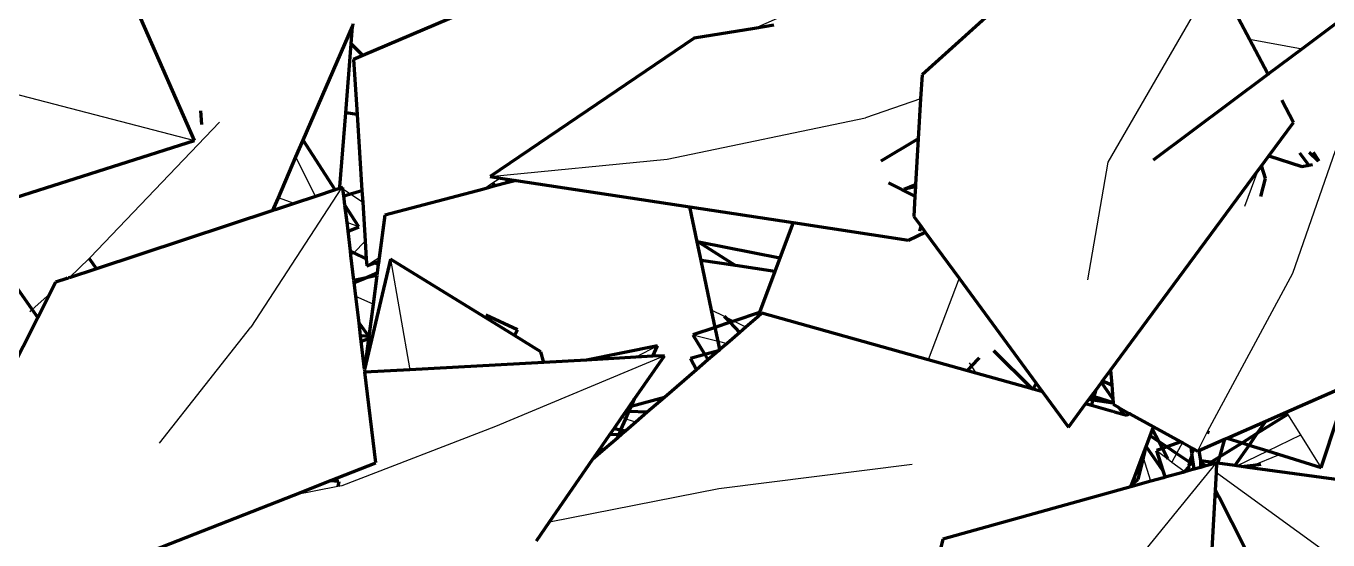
# Model space of a CAD drawing. Header units: millimetres. Extents: x 4307 to 31003, y 2809 to 20009.
# Drawn here: x 7540.7 to 7604.3, y 8004 to 8029.1 of the extents above; entities that cross this region are included whole.
import ezdxf

# ---------------------------------------------------------------- set-up
doc = ezdxf.new("R2010")
doc.units = ezdxf.units.MM
doc.layers.add('ProfileEdges', color=7, linetype='Continuous')

msp = doc.modelspace()

# ---------------------------------------------------------------- linework, layer by layer
for p, q in [((7598.467, 8030.906), (7593.543, 8022.415)), ((7577.399, 8029.435), (7576.289, 8028.951)), ((7600.474, 8028.42), (7603.036, 8027.949)), ((7540.044, 8025.783), (7548.945, 8023.466)), ((7584.408, 8025.506), (7581.72, 8024.585)), ((7572.03, 8022.562), (7581.72, 8024.585)), ((7543.844, 8017.748), (7550.15, 8024.375)), ((7554.842, 8020.738), (7553.89, 8022.67)), ((7604.648, 8022.973), (7602.577, 8016.98)), ((7563.38, 8021.714), (7572.03, 8022.562)), ((7593.543, 8022.415), (7592.562, 8016.672)), ((7600.251, 8020.264), (7600.896, 8022.017)), ((7563.493, 8021.383), (7563.065, 8021.101)), ((7563.88, 8021.638), (7563.493, 8021.383)), ((7564.098, 8021.605), (7564.19, 8021.398)), ((7556.117, 8021.159), (7551.683, 8014.351)), ((7553.805, 8020.396), (7553.036, 8020.674)), ((7556.04, 8021.211), (7556.117, 8021.159)), ((7556.19, 8021.109), (7556.551, 8020.865)), ((7556.551, 8020.865), (7557.152, 8020.457)), ((7556.966, 8019.25), (7556.387, 8019.46)), ((7556.713, 8017.983), (7557.274, 8018.55)), ((7542.808, 8016.766), (7543.791, 8017.701)), ((7543.791, 8017.701), (7543.844, 8017.748)), ((7556.581, 8017.849), (7556.713, 8017.983)), ((7557.651, 8017.542), (7557.352, 8017.345)), ((7557.958, 8017.743), (7557.651, 8017.542)), ((7558.505, 8017.677), (7559.451, 8012.267)), ((7602.577, 8016.98), (7598.399, 8009.234)), ((7586.285, 8016.745), (7584.774, 8012.753)), ((7541.007, 8015.218), (7541.868, 8015.986)), ((7557.663, 8015.471), (7556.82, 8015.853)), ((7540.896, 8015.119), (7541.007, 8015.218)), ((7574.827, 8014.871), (7574.194, 8015.183)), ((7547.23, 8008.691), (7551.683, 8014.351)), ((7575.278, 8014.65), (7574.827, 8014.871)), ((7575.876, 8014.356), (7575.278, 8014.65)), ((7573.284, 8013.975), (7574.515, 8013.669)), ((7574.515, 8013.669), (7574.954, 8013.56)), ((7571.554, 8013.439), (7570.502, 8012.881)), ((7571.888, 8012.958), (7563.635, 8009.505)), ((7586.782, 8012.616), (7586.893, 8012.44)), ((7586.893, 8012.44), (7587.111, 8012.098)), ((7570.006, 8009.876), (7569.816, 8009.962)), ((7570.069, 8009.847), (7570.006, 8009.876)), ((7594.629, 8010.109), (7594.62, 8010.139)), ((7602.337, 8010.098), (7602.27, 8010.203)), ((7602.974, 8009.084), (7602.337, 8010.098)), ((7563.635, 8009.505), (7556.14, 8006.603)), ((7570.488, 8009.705), (7570.069, 8009.847)), ((7598.399, 8009.234), (7597.933, 8008.297)), ((7597.191, 8008.71), (7596.907, 8008.184)), ((7601.365, 8008.308), (7602.974, 8009.084)), ((7603.976, 8007.493), (7602.974, 8009.084)), ((7595.301, 8007.962), (7595.259, 8008.095)), ((7595.657, 8006.824), (7595.301, 8007.962)), ((7595.936, 8008.318), (7596.481, 8007.912)), ((7596.907, 8008.184), (7596.68, 8007.763)), ((7599.846, 8007.576), (7601.365, 8008.308)), ((7600.659, 8007.611), (7601.851, 8008.091)), ((7574.557, 8006.464), (7583.988, 8007.666)), ((7589.948, 7996.776), (7598.849, 8007.712)), ((7596.481, 8007.912), (7596.68, 8007.763)), ((7596.68, 8007.763), (7597.269, 8007.325)), ((7597.269, 8007.325), (7597.207, 8007.255)), ((7597.497, 8007.577), (7597.269, 8007.325)), ((7597.269, 8007.325), (7597.32, 8007.287)), ((7598.081, 8007.816), (7598.398, 8007.586)), ((7600.388, 8007.502), (7600.659, 8007.611)), ((7594.836, 8006.981), (7595.03, 8006.906)), ((7596.321, 8007.098), (7596.264, 8006.993)), ((7598.857, 8007.254), (7607.989, 8000.629)), ((7555.943, 8006.565), (7553.787, 8006.149)), ((7556.14, 8006.603), (7555.943, 8006.565)), ((7566.272, 8004.834), (7574.557, 8006.464)), ((7598.923, 8006.092), (7598.983, 8006.048))]:
    msp.add_line(p, q)
at = {"layer": 'ProfileEdges', "lineweight": 211}
for p, q in [((7572.468, 8034.149), (7557.166, 8027.627)), ((7589.094, 8030.841), (7584.477, 8026.673)), ((7607.323, 8031.159), (7603.036, 8027.949)), ((7600.474, 8028.42), (7599.404, 8030.452)), ((7548.945, 8023.466), (7546.313, 8029.43)), ((7554.24, 8023.488), (7556.66, 8029.038)), ((7556.593, 8028.193), (7556.66, 8029.038)), ((7556.67, 8029.168), (7556.66, 8029.038)), ((7576.289, 8028.951), (7573.337, 8028.478)), ((7577.243, 8029.104), (7576.289, 8028.951)), ((7573.337, 8028.478), (7563.38, 8021.714)), ((7601.349, 8026.758), (7600.474, 8028.42)), ((7556.326, 8024.822), (7556.593, 8028.193)), ((7556.593, 8028.193), (7557.166, 8027.627)), ((7603.036, 8027.949), (7601.407, 8026.729)), ((7557.166, 8027.627), (7556.705, 8027.43)), ((7556.705, 8027.43), (7556.877, 8024.741)), ((7584.477, 8026.673), (7584.408, 8025.506)), ((7601.376, 8026.706), (7595.767, 8022.506)), ((7601.349, 8026.758), (7601.407, 8026.729)), ((7601.376, 8026.706), (7601.349, 8026.758)), ((7601.407, 8026.729), (7601.376, 8026.706)), ((7584.408, 8025.506), (7584.294, 8023.557)), ((7602.617, 8024.348), (7602.044, 8025.438)), ((7549.233, 8024.924), (7549.287, 8024.254)), ((7556.04, 8021.211), (7556.326, 8024.822)), ((7556.877, 8024.741), (7556.326, 8024.822)), ((7556.877, 8024.741), (7557.116, 8021.022)), ((7601.413, 8022.717), (7602.617, 8024.348)), ((7537.725, 8019.897), (7548.945, 8023.466)), ((7553.89, 8022.67), (7554.24, 8023.488)), ((7555.805, 8021.056), (7554.24, 8023.488)), ((7584.294, 8023.557), (7582.462, 8022.457)), ((7584.294, 8023.557), (7584.163, 8021.322)), ((7553.036, 8020.674), (7553.89, 8022.67)), ((7601.053, 8022.229), (7601.413, 8022.717)), ((7601.413, 8022.717), (7603.022, 8022.206)), ((7603.377, 8022.267), (7602.925, 8022.855)), ((7603.822, 8022.465), (7603.381, 8022.886)), ((7603.588, 8022.901), (7603.853, 8022.484)), ((7593.688, 8012.258), (7600.896, 8022.017)), ((7600.896, 8022.017), (7601.053, 8022.229)), ((7601.259, 8021.61), (7601.053, 8022.229)), ((7603.022, 8022.206), (7603.377, 8022.267)), ((7603.377, 8022.267), (7603.549, 8022.297)), ((7603.417, 8022.215), (7603.377, 8022.267)), ((7563.38, 8021.714), (7563.88, 8021.638)), ((7563.493, 8021.383), (7563.628, 8021.25)), ((7564.19, 8021.398), (7563.628, 8021.25)), ((7563.88, 8021.638), (7564.098, 8021.605)), ((7564.098, 8021.605), (7564.652, 8021.52)), ((7564.652, 8021.52), (7564.19, 8021.398)), ((7564.652, 8021.52), (7573.125, 8020.228)), ((7584.129, 8020.751), (7582.829, 8021.405)), ((7583.596, 8021.088), (7584.163, 8021.322)), ((7584.163, 8021.322), (7584.156, 8021.207)), ((7601.026, 8020.742), (7601.259, 8021.61)), ((7552.816, 8020.16), (7553.036, 8020.674)), ((7554.842, 8020.738), (7553.805, 8020.396)), ((7555.805, 8021.056), (7554.842, 8020.738)), ((7556.034, 8021.132), (7555.805, 8021.056)), ((7556.034, 8021.132), (7556.04, 8021.211)), ((7556.117, 8021.159), (7556.034, 8021.132)), ((7556.181, 8021.18), (7556.117, 8021.159)), ((7556.19, 8021.109), (7556.181, 8021.18)), ((7556.23, 8020.775), (7556.19, 8021.109)), ((7556.23, 8020.775), (7556.551, 8020.865)), ((7556.286, 8020.308), (7556.23, 8020.775)), ((7556.551, 8020.865), (7557.116, 8021.022)), ((7557.116, 8021.022), (7557.152, 8020.457)), ((7563.065, 8021.101), (7558.229, 8019.826)), ((7563.628, 8021.25), (7563.065, 8021.101)), ((7584.156, 8021.207), (7583.596, 8021.088)), ((7584.129, 8020.751), (7584.072, 8019.765)), ((7584.156, 8021.207), (7584.129, 8020.751)), ((7552.771, 8020.055), (7544.15, 8017.209)), ((7552.771, 8020.055), (7552.816, 8020.16)), ((7552.927, 8020.106), (7552.771, 8020.055)), ((7552.816, 8020.16), (7552.927, 8020.106)), ((7553.805, 8020.396), (7552.927, 8020.106)), ((7556.966, 8019.25), (7556.286, 8020.308)), ((7556.387, 8019.46), (7556.286, 8020.308)), ((7557.152, 8020.457), (7557.274, 8018.55)), ((7573.125, 8020.228), (7578.179, 8019.458)), ((7573.486, 8018.524), (7573.125, 8020.228)), ((7541.007, 8015.218), (7537.725, 8019.897)), ((7556.437, 8019.043), (7556.387, 8019.46)), ((7558.229, 8019.826), (7557.958, 8017.743)), ((7578.179, 8019.458), (7577.526, 8017.726)), ((7578.179, 8019.458), (7583.807, 8018.6)), ((7584.072, 8019.765), (7584.411, 8019.302)), ((7556.437, 8019.043), (7556.966, 8019.25)), ((7556.556, 8018.058), (7556.437, 8019.043)), ((7583.807, 8018.6), (7584.632, 8019.001)), ((7584.411, 8019.302), (7584.351, 8019.04)), ((7584.411, 8019.302), (7584.632, 8019.001)), ((7584.632, 8019.001), (7586.285, 8016.745)), ((7557.274, 8018.55), (7557.329, 8017.694)), ((7573.569, 8018.508), (7573.486, 8018.524)), ((7573.679, 8017.612), (7573.486, 8018.524)), ((7577.526, 8017.726), (7573.569, 8018.508)), ((7573.569, 8018.508), (7575.362, 8017.357)), ((7543.791, 8017.701), (7544.15, 8017.209)), ((7556.713, 8017.983), (7556.556, 8018.058)), ((7556.581, 8017.849), (7556.556, 8018.058)), ((7556.726, 8016.638), (7556.581, 8017.849)), ((7557.329, 8017.694), (7556.713, 8017.983)), ((7558.505, 8017.677), (7557.248, 8012.283)), ((7557.329, 8017.694), (7557.352, 8017.345)), ((7557.352, 8017.345), (7557.742, 8017.5)), ((7557.742, 8017.5), (7557.651, 8017.542)), ((7557.742, 8017.5), (7557.936, 8017.577)), ((7557.916, 8017.418), (7557.742, 8017.5)), ((7557.936, 8017.577), (7557.916, 8017.418)), ((7557.958, 8017.743), (7557.936, 8017.577)), ((7564.567, 8013.941), (7558.505, 8017.677)), ((7575.362, 8017.357), (7573.679, 8017.612)), ((7574.194, 8015.183), (7573.679, 8017.612)), ((7577.526, 8017.726), (7577.279, 8017.067)), ((7544.15, 8017.209), (7542.808, 8016.766)), ((7557.253, 8016.751), (7557.862, 8017.009)), ((7557.845, 8016.877), (7557.253, 8016.751)), ((7557.845, 8016.877), (7557.663, 8015.471)), ((7557.862, 8017.009), (7557.845, 8016.877)), ((7557.916, 8017.418), (7557.862, 8017.009)), ((7577.279, 8017.067), (7575.362, 8017.357)), ((7577.279, 8017.067), (7576.528, 8015.074)), ((7542.154, 8016.55), (7541.868, 8015.986)), ((7542.704, 8016.732), (7542.154, 8016.55)), ((7542.704, 8016.732), (7542.746, 8016.77)), ((7542.746, 8016.77), (7542.808, 8016.766)), ((7557.253, 8016.751), (7556.726, 8016.638)), ((7556.739, 8016.532), (7556.726, 8016.638)), ((7556.739, 8016.532), (7557.253, 8016.751)), ((7556.82, 8015.853), (7556.739, 8016.532)), ((7586.285, 8016.745), (7590.047, 8011.613)), ((7541.868, 8015.986), (7541.281, 8014.828)), ((7556.977, 8014.546), (7556.82, 8015.853)), ((7541.281, 8014.828), (7541.007, 8015.218)), ((7557.663, 8015.471), (7557.457, 8013.893)), ((7564.711, 8014.22), (7563.175, 8014.943)), ((7574.372, 8014.343), (7574.194, 8015.183)), ((7576.528, 8015.074), (7575.278, 8014.65)), ((7576.528, 8015.074), (7576.442, 8014.845)), ((7576.654, 8015.028), (7576.442, 8014.845)), ((7584.774, 8012.753), (7576.654, 8015.028)), ((7541.281, 8014.828), (7538.47, 8009.284)), ((7556.977, 8014.546), (7557.457, 8013.893)), ((7557.052, 8013.92), (7556.977, 8014.546)), ((7574.372, 8014.343), (7573.284, 8013.975)), ((7575.098, 8014.589), (7574.372, 8014.343)), ((7574.515, 8013.669), (7574.372, 8014.343)), ((7575.098, 8014.589), (7574.827, 8014.871)), ((7575.278, 8014.65), (7575.098, 8014.589)), ((7575.573, 8014.095), (7575.098, 8014.589)), ((7575.876, 8014.356), (7575.573, 8014.095)), ((7576.442, 8014.845), (7575.876, 8014.356)), ((7557.457, 8013.893), (7557.052, 8013.92)), ((7557.085, 8013.645), (7557.052, 8013.92)), ((7557.442, 8013.777), (7557.085, 8013.645)), ((7557.442, 8013.777), (7557.248, 8012.283)), ((7557.457, 8013.893), (7557.442, 8013.777)), ((7564.567, 8013.941), (7564.711, 8014.22)), ((7565.854, 8013.149), (7564.567, 8013.941)), ((7573.284, 8013.975), (7573.858, 8013.009)), ((7574.602, 8013.257), (7574.515, 8013.669)), ((7575.573, 8014.095), (7574.954, 8013.56)), ((7557.248, 8012.283), (7557.085, 8013.645)), ((7566.005, 8012.631), (7565.854, 8013.149)), ((7571.554, 8013.439), (7568.09, 8012.747)), ((7571.332, 8012.927), (7571.554, 8013.439)), ((7574.53, 8013.195), (7573.858, 8013.009)), ((7574.53, 8013.195), (7574.013, 8012.748)), ((7574.602, 8013.257), (7574.53, 8013.195)), ((7574.954, 8013.56), (7574.602, 8013.257)), ((7589.848, 8011.331), (7587.986, 8013.201)), ((7566.005, 8012.631), (7559.451, 8012.267)), ((7568.09, 8012.747), (7566.005, 8012.631)), ((7570.502, 8012.881), (7568.09, 8012.747)), ((7570.427, 8010.845), (7571.888, 8012.958)), ((7571.332, 8012.927), (7570.502, 8012.881)), ((7571.888, 8012.958), (7571.332, 8012.927)), ((7573.858, 8013.009), (7573.161, 8012.816)), ((7573.161, 8012.816), (7573.452, 8012.264)), ((7574.013, 8012.748), (7573.452, 8012.264)), ((7573.858, 8013.009), (7574.013, 8012.748)), ((7586.688, 8012.217), (7584.774, 8012.753)), ((7586.688, 8012.217), (7586.893, 8012.44)), ((7586.893, 8012.44), (7587.277, 8012.857)), ((7557.248, 8012.283), (7557.265, 8012.146)), ((7559.451, 8012.267), (7557.265, 8012.146)), ((7557.795, 8007.724), (7557.265, 8012.146)), ((7573.452, 8012.264), (7571.89, 8010.915)), ((7587.111, 8012.098), (7586.688, 8012.217)), ((7589.848, 8011.331), (7587.111, 8012.098)), ((7593.296, 8011.727), (7593.688, 8012.258)), ((7593.688, 8012.258), (7593.744, 8011.538)), ((7589.9, 8011.317), (7589.848, 8011.331)), ((7590.047, 8011.613), (7589.9, 8011.317)), ((7590.359, 8011.188), (7589.9, 8011.317)), ((7590.047, 8011.613), (7590.359, 8011.188)), ((7590.359, 8011.188), (7591.624, 8009.463)), ((7592.756, 8010.996), (7592.973, 8011.291)), ((7592.878, 8010.958), (7592.973, 8011.291)), ((7592.973, 8011.291), (7593.241, 8011.653)), ((7593.241, 8011.653), (7593.296, 8011.727)), ((7593.797, 8010.856), (7593.241, 8011.653)), ((7593.296, 8011.727), (7593.744, 8011.538)), ((7593.744, 8011.538), (7593.797, 8010.856)), ((7602.27, 8010.203), (7605.314, 8011.541)), ((7570.15, 8010.445), (7570.427, 8010.845)), ((7571.89, 8010.915), (7570.267, 8010.476)), ((7570.267, 8010.476), (7570.427, 8010.845)), ((7571.89, 8010.915), (7571.054, 8010.193)), ((7591.624, 8009.463), (7592.462, 8010.599)), ((7592.462, 8010.599), (7592.622, 8010.816)), ((7592.753, 8010.518), (7592.462, 8010.599)), ((7592.622, 8010.816), (7592.756, 8010.996)), ((7592.829, 8010.784), (7592.622, 8010.816)), ((7592.753, 8010.518), (7592.829, 8010.784)), ((7593.773, 8010.232), (7592.753, 8010.518)), ((7592.756, 8010.996), (7592.878, 8010.958)), ((7592.829, 8010.784), (7592.878, 8010.958)), ((7593.815, 8010.631), (7592.829, 8010.784)), ((7592.878, 8010.958), (7593.812, 8010.667)), ((7593.797, 8010.856), (7593.812, 8010.667)), ((7593.812, 8010.667), (7593.815, 8010.631)), ((7593.815, 8010.631), (7593.818, 8010.584)), ((7593.818, 8010.584), (7594.093, 8010.432)), ((7569.431, 8009.403), (7569.816, 8009.962)), ((7569.77, 8009.334), (7570.006, 8009.876)), ((7569.816, 8009.962), (7570.001, 8010.228)), ((7570.001, 8010.228), (7570.15, 8010.445)), ((7570.157, 8010.223), (7570.001, 8010.228)), ((7570.006, 8009.876), (7570.157, 8010.223)), ((7570.267, 8010.476), (7570.15, 8010.445)), ((7570.157, 8010.223), (7570.267, 8010.476)), ((7571.054, 8010.193), (7570.157, 8010.223)), ((7571.054, 8010.193), (7570.488, 8009.705)), ((7593.819, 8010.242), (7593.773, 8010.232)), ((7593.879, 8010.202), (7593.819, 8010.242)), ((7594.344, 8010.072), (7593.879, 8010.202)), ((7594.344, 8010.072), (7594.093, 8010.432)), ((7594.093, 8010.432), (7594.629, 8010.109)), ((7594.471, 8010.036), (7594.344, 8010.072)), ((7594.629, 8010.109), (7594.471, 8010.036)), ((7594.653, 8010.12), (7594.629, 8010.109)), ((7594.629, 8010.109), (7595.788, 8009.49)), ((7600.847, 8009.165), (7602.337, 8010.098)), ((7601.262, 8009.76), (7602.27, 8010.203)), ((7603.976, 8007.493), (7604.791, 8009.96)), ((7569.23, 8009.113), (7569.431, 8009.403)), ((7569.431, 8009.403), (7569.77, 8009.334)), ((7569.681, 8009.129), (7569.77, 8009.334)), ((7569.77, 8009.334), (7570.004, 8009.287)), ((7570.004, 8009.287), (7569.827, 8009.134)), ((7570.488, 8009.705), (7570.004, 8009.287)), ((7595.619, 8009.043), (7595.735, 8009.35)), ((7595.735, 8009.35), (7595.788, 8009.49)), ((7596.04, 8008.763), (7595.735, 8009.35)), ((7595.788, 8009.49), (7597.117, 8008.751)), ((7598.399, 8009.234), (7598.496, 8009.204)), ((7599.373, 8008.93), (7601.262, 8009.76)), ((7601.262, 8009.76), (7600.847, 8009.165)), ((7568.688, 8008.329), (7569.23, 8009.113)), ((7569.597, 8008.936), (7568.979, 8008.402)), ((7569.23, 8009.113), (7569.681, 8009.129)), ((7569.827, 8009.134), (7569.597, 8008.936)), ((7569.597, 8008.936), (7569.681, 8009.129)), ((7569.681, 8009.129), (7569.827, 8009.134)), ((7595.422, 8008.525), (7595.619, 8009.043)), ((7596.04, 8008.763), (7595.619, 8009.043)), ((7596.217, 8008.42), (7596.04, 8008.763)), ((7596.434, 8008.5), (7596.04, 8008.763)), ((7597.117, 8008.751), (7596.434, 8008.5)), ((7597.117, 8008.751), (7597.191, 8008.71)), ((7597.191, 8008.71), (7597.625, 8008.468)), ((7598.003, 8008.327), (7599.252, 8008.877)), ((7599.252, 8008.877), (7599.001, 8008.009)), ((7599.001, 8008.009), (7600.106, 8008.701)), ((7599.252, 8008.877), (7599.373, 8008.93)), ((7599.373, 8008.93), (7600.106, 8008.701)), ((7600.449, 8008.594), (7599.748, 8007.589)), ((7600.106, 8008.701), (7600.847, 8009.165)), ((7600.106, 8008.701), (7600.449, 8008.594)), ((7600.847, 8009.165), (7600.449, 8008.594)), ((7600.449, 8008.594), (7601.365, 8008.308)), ((7568.979, 8008.402), (7568.383, 8007.887)), ((7568.383, 8007.887), (7568.688, 8008.329)), ((7568.688, 8008.329), (7568.979, 8008.402)), ((7594.836, 8006.981), (7595.259, 8008.095)), ((7595.03, 8006.906), (7595.301, 8007.962)), ((7595.259, 8008.095), (7595.422, 8008.525)), ((7595.301, 8007.962), (7595.422, 8008.525)), ((7596.241, 8007.351), (7595.422, 8008.525)), ((7596.217, 8008.42), (7595.936, 8008.318)), ((7595.936, 8008.318), (7596.241, 8007.351)), ((7596.434, 8008.5), (7596.217, 8008.42)), ((7596.481, 8007.912), (7596.217, 8008.42)), ((7596.907, 8008.184), (7596.434, 8008.5)), ((7597.546, 8007.759), (7596.907, 8008.184)), ((7597.546, 8007.759), (7597.677, 8008.083)), ((7597.662, 8008.193), (7597.625, 8008.468)), ((7597.625, 8008.468), (7597.722, 8008.415)), ((7597.662, 8008.193), (7597.722, 8008.415)), ((7597.763, 8008.392), (7597.662, 8008.193)), ((7597.677, 8008.083), (7597.662, 8008.193)), ((7597.766, 8007.41), (7597.677, 8008.083)), ((7597.722, 8008.415), (7597.763, 8008.392)), ((7597.763, 8008.392), (7597.933, 8008.297)), ((7597.933, 8008.297), (7598.003, 8008.327)), ((7598.003, 8008.327), (7598.081, 8007.816)), ((7598.584, 8007.748), (7599.001, 8008.009)), ((7599.001, 8008.009), (7598.912, 8007.703)), ((7601.365, 8008.308), (7603.976, 8007.493)), ((7555.551, 8006.842), (7557.795, 8007.724)), ((7566.272, 8004.834), (7568.383, 8007.887)), ((7596.241, 8007.351), (7596.321, 8007.098)), ((7597.396, 8007.308), (7597.32, 8007.287)), ((7597.396, 8007.308), (7597.452, 8007.409)), ((7597.427, 8007.316), (7597.396, 8007.308)), ((7597.427, 8007.316), (7597.452, 8007.409)), ((7597.463, 8007.326), (7597.427, 8007.316)), ((7597.452, 8007.409), (7597.523, 8007.538)), ((7597.452, 8007.409), (7597.463, 8007.326)), ((7597.766, 8007.41), (7597.463, 8007.326)), ((7597.497, 8007.577), (7597.551, 8007.637)), ((7597.523, 8007.538), (7597.497, 8007.577)), ((7597.551, 8007.637), (7597.546, 8007.759)), ((7597.618, 8007.711), (7597.546, 8007.759)), ((7597.551, 8007.637), (7597.618, 8007.711)), ((7598.072, 8007.496), (7597.766, 8007.41)), ((7598.081, 8007.816), (7598.072, 8007.496)), ((7598.223, 8007.538), (7598.072, 8007.496)), ((7598.081, 8007.816), (7598.223, 8007.538)), ((7598.584, 8007.748), (7598.081, 8007.816)), ((7598.398, 8007.586), (7598.223, 8007.538)), ((7598.849, 8007.712), (7598.398, 8007.586)), ((7598.849, 8007.712), (7598.584, 8007.748)), ((7598.849, 8007.712), (7598.883, 8007.721)), ((7598.857, 8007.254), (7598.883, 8007.721)), ((7598.912, 8007.703), (7598.883, 8007.721)), ((7599.748, 8007.589), (7598.912, 8007.703)), ((7599.846, 8007.576), (7599.748, 8007.589)), ((7600.081, 8007.544), (7599.846, 8007.576)), ((7600.081, 8007.544), (7600.659, 8007.611)), ((7600.388, 8007.502), (7600.081, 8007.544)), ((7610.894, 8006.07), (7600.388, 8007.502)), ((7600.659, 8007.611), (7601.02, 8007.653)), ((7553.787, 8006.149), (7555.551, 8006.842)), ((7555.995, 8006.811), (7555.551, 8006.842)), ((7555.995, 8006.811), (7555.943, 8006.565)), ((7595.657, 8006.824), (7594.673, 8006.55)), ((7594.713, 8006.655), (7594.836, 8006.981)), ((7594.713, 8006.655), (7595.03, 8006.906)), ((7596.264, 8006.993), (7595.657, 8006.824)), ((7596.347, 8007.016), (7596.264, 8006.993)), ((7596.321, 8007.098), (7596.347, 8007.016)), ((7597.207, 8007.255), (7596.347, 8007.016)), ((7597.32, 8007.287), (7597.207, 8007.255)), ((7598.808, 8006.391), (7598.857, 8007.254)), ((7544.892, 8002.653), (7553.787, 8006.149)), ((7594.673, 8006.55), (7585.493, 8003.997)), ((7594.673, 8006.55), (7594.713, 8006.655)), ((7598.463, 8000.31), (7598.791, 8006.105)), ((7598.791, 8006.105), (7598.808, 8006.391)), ((7598.791, 8006.105), (7598.923, 8006.092)), ((7598.808, 8006.391), (7598.962, 8006.089)), ((7598.923, 8006.092), (7598.962, 8006.089)), ((7598.962, 8006.089), (7598.983, 8006.048)), ((7598.983, 8006.048), (7602.49, 7999.173)), ((7565.635, 8003.912), (7566.272, 8004.834)), ((7585.493, 8003.997), (7584.709, 8000.852))]:
    msp.add_line(p, q, dxfattribs=at)

doc.saveas('drawing.dxf')
